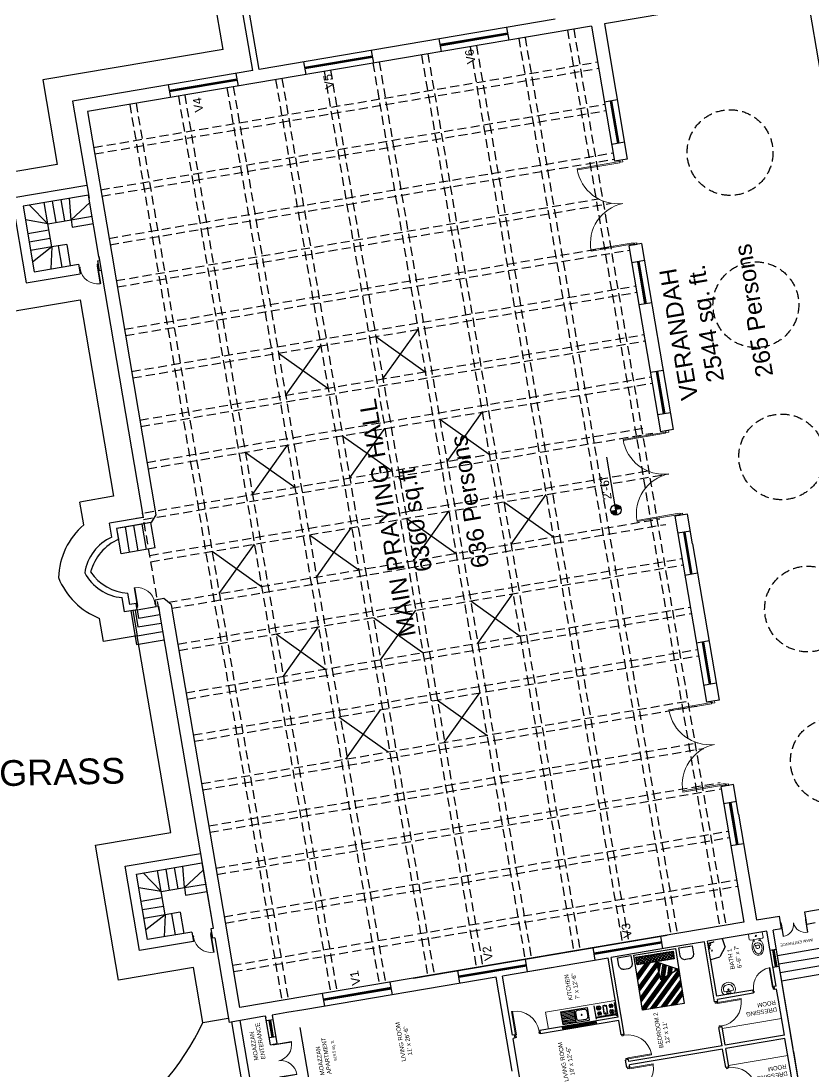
# Model space of a CAD drawing. Header units: inches. Extents: x -6210 to 141093, y -2740 to 21225.
# Drawn here: x 71724 to 72833, y 5908 to 7378 of the extents above; entities that cross this region are included whole.
import ezdxf

# ---------------------------------------------------------------- set-up
doc = ezdxf.new("R2010")
doc.units = ezdxf.units.IN
doc.header["$LTSCALE"] = 100
doc.header["$MEASUREMENT"] = 0
doc.linetypes.add('HIDDEN2', pattern=[0.1875, 0.125, -0.0625])
for name, color, linetype in [('1text', 6, 'Continuous'), ('beams', 30, 'Continuous'), ('dome', 40, 'Continuous'), ('FIXTURES', 251, 'Continuous'), ('furniture', 9, 'Continuous'), ('pavement', 31, 'Continuous'), ('plinth level', 252, 'Continuous'), ('steps', 9, 'Continuous'), ('walls', 1, 'Continuous'), ('windows', 150, 'Continuous')]:
    doc.layers.add(name, color=color, linetype=linetype)
doc.layers.add('DOOR', color=11, linetype='Continuous', lineweight=5)
doc.layers.add('FURNITUR', color=253, linetype='Continuous', lineweight=18)
doc.styles.get("Standard").update_dxf_attribs({"font": 'arial.ttf', "height": 4})

# ---------------------------------------------------------------- blocks, each defined once
blk = doc.blocks.new('FDSADDFAEREWRWER')
at = {"layer": 'FURNITUR'}
for p, q in [((38131, -26483.3), (38131, -26479.5)), ((38131.1, -26479.3), (38132, -26478)), ((38139.5, -26477.9), (38132.4, -26477.9)), ((38139.7, -26497.4), (38139.7, -26478.1)), ((38122.8, -26485.2), (38118.7, -26485.2)), ((38122.8, -26490.3), (38118.7, -26490.3)), ((38129.7, -26484.3), (38128.3, -26484.3)), ((38129.7, -26491.2), (38128.3, -26491.2)), ((38129, -26485), (38129, -26483.6)), ((38129, -26491.9), (38129, -26490.5)), ((38131, -26487.7), (38131.5, -26483.7)), ((38131, -26487.7), (38131.5, -26491.7)), ((38131, -26495.9), (38131, -26492.1)), ((38131.4, -26483.6), (38131.1, -26483.4)), ((38131.3, -26491.9), (38131.1, -26492)), ((38131.1, -26496.2), (38132, -26497.4)), ((38139.5, -26497.6), (38132.4, -26497.6))]:
    blk.add_line(p, q, dxfattribs=at)
at = {"layer": 'FURNITUR', "extrusion": (0, 0, -1)}
for centre, major_axis, start_param, end_param in [((38116.6, -26489.4), (-6.28, 6.28), -0.250471, 0.175324), ((38118.4, -26491.9), (-8.51, 8.51), 0.175324, 0.503558), ((38118.4, -26491.9), (-6.94, -6.94), 1.74612, 2.074355), ((38119.6, -26496), (-11.5, 11.5), 0.503558, 0.785398), ((38119.6, -26496), (-9.95, -9.95), 2.074355, 2.310238), ((38119.9, -26487.7), (-4.12, 4.12), 0.626699, 4.08569), ((38119.6, -26496), (-11.5, -11.5), 2.356194, 2.638034), ((38120.8, -26491.9), (-8.51, 8.51), 1.067238, 1.389176), ((38131.1, -26476), (-4.89, -4.89), 5.503466, 6.019803), ((38131.5, -26479.5), (-0.314, 0.314), -0.785398, -0.165149), ((38132.4, -26478.3), (-0.314, -0.314), 1.405648, 2.356194), ((38139.5, -26478.1), (-0.157, -0.157), 2.356194, 3.926991), ((38113.9, -26487.7), (-4.02, 4.02), -0.785398, -0.250471), ((38113.9, -26487.7), (-4.02, -4.02), 0.250471, 0.785398), ((38116.6, -26486.1), (-6.28, 6.28), 4.537065, 4.96286), ((38113.9, -26487.7), (-2.45, -2.45), 0.785398, 1.320326), ((38113.9, -26487.7), (-2.45, 2.45), -1.320326, -0.785398), ((38116.6, -26489.4), (-4.71, 4.71), -0.250471, 0.175324), ((38116.6, -26486.1), (-4.71, 4.71), 4.537065, 4.96286), ((38118.4, -26483.5), (-8.51, 8.51), 4.208831, 4.537065), ((38118.4, -26483.5), (-6.94, -6.94), 5.779627, 6.107861), ((38119.6, -26479.4), (-11.5, -11.5), 5.497787, 5.779627), ((38119.6, -26479.4), (-9.95, 9.95), 3.972947, 4.208831), ((38123.2, -26487.7), (-3.69, -3.69), 0.295539, 1.275258), ((38118.7, -26485.4), (-0.125, -0.125), 1.275258, 2.356194), ((38118.7, -26490.1), (-0.125, 0.125), 3.926991, 5.007928), ((38119.6, -26479.4), (-11.5, 11.5), 3.645151, 3.926991), ((38114.8, -26487.7), (-5.34, -5.34), 3.582609, 4.271372), ((38120.8, -26483.5), (-8.51, -8.51), 4.894009, 5.215947), ((38131.1, -26499.4), (-4.89, 4.89), 0.263382, 0.779719), ((38129, -26484.3), (-0.275, 0.275), 3.926991, 7.068583), ((38129, -26491.2), (-0.275, 0.275), 3.926991, 7.068583), ((38129, -26484.3), (-0.275, 0.275), 0.785398, 3.926991), ((38129, -26491.2), (-0.275, 0.275), 0.785398, 3.926991), ((38131.2, -26483.3), (-0.125, 0.125), 4.434999, 5.497787), ((38131.2, -26492.1), (-0.125, 0.125), -0.785398, 0.415559), ((38131.5, -26495.9), (-0.314, 0.314), -1.405648, -0.785398), ((38131.3, -26491.7), (-0.125, -0.125), 3.819301, 5.127948), ((38131.3, -26483.7), (-0.125, -0.125), 2.864203, 4.034681), ((38135.7, -26487.7), (-0.627, 0.627), -0.785398, 2.356194), ((38135.7, -26487.7), (-0.627, -0.627), 3.926991, 7.068583), ((38132.4, -26497.2), (-0.314, 0.314), 3.926991, 4.877538), ((38139.5, -26497.4), (-0.157, -0.157), 3.926991, 5.497787)]:
    blk.add_ellipse(centre, major_axis=major_axis, ratio=1, start_param=start_param, end_param=end_param, dxfattribs=at)
blk = doc.blocks.new('LAV', base_point=(396, 588))
for p, q in [((396.2, 580.6), (396.2, 595.1)), ((397.6, 585), (397.6, 590.7)), ((397.6, 590.7), (399.3, 590.7)), ((399.3, 590.7), (399.3, 585)), ((400.3, 580.9), (400.3, 594)), ((396.2, 580.6), (396.2, 580.6)), ((399.3, 585), (397.6, 585)), ((400.3, 580.9), (400.3, 580.9))]:
    blk.add_line(p, q)
for centre, radius, start, end in [((402.6, 587.4), 10, 6.3511, 130.1512), ((403, 587.4), 9.62, 225.0409, 4.876), ((403.4, 588.7), 6.06, 355.5607, 119.9347), ((402.9, 587.3), 6.63, 247.3713, 10.7334)]:
    blk.add_arc(centre, radius, start, end)
blk = doc.blocks.new('A$C56213ABD')
for points in [[(11.2, 10.1), (8.6, 10.1)], [(9.9, 11.4), (9.9, 8.7)]]:
    blk.add_lwpolyline(points)
for radius in [0.938, 0.75]:
    blk.add_circle((9.9, 10.1), radius)
at = {"rotation": 270}
blk.add_blockref('LAV', (10.1, 16.5), dxfattribs=at)
blk = doc.blocks.new('D')
at = {"layer": 'DOOR'}
for p, q in [((73476.8, 10997.4), (73476.8, 10955.3)), ((73478, 10955.3), (73478, 10997.4)), ((73557.4, 10955.3), (73557.4, 10997.4)), ((73558.5, 10997.4), (73558.5, 10955.3)), ((73475.7, 10955.4), (73476.8, 10955.4)), ((73475.7, 10952), (73475.7, 10955.4)), ((73477.4, 10952), (73475.7, 10952)), ((73476.8, 10955.4), (73476.8, 10954.2)), ((73476.8, 10955.3), (73478, 10955.3)), ((73476.8, 10954.2), (73477.4, 10954.2)), ((73477.4, 10954.2), (73477.4, 10952)), ((73558.5, 10955.3), (73557.4, 10955.3)), ((73557.9, 10954.2), (73557.9, 10952)), ((73558.5, 10954.2), (73557.9, 10954.2)), ((73557.9, 10952), (73559.7, 10952)), ((73559.7, 10955.4), (73558.5, 10955.4)), ((73558.5, 10955.4), (73558.5, 10954.2)), ((73559.7, 10952), (73559.7, 10955.4))]:
    blk.add_line(p, q, dxfattribs=at)
for centre, start, end in [((73477.4, 10957.1), 2.7057, 90.8209), ((73557.9, 10957.1), 89.1791, 177.2943)]:
    blk.add_arc(centre, 40.3, start, end, dxfattribs=at)
blk = doc.blocks.new('D1')
for points in [[(1.5, 40.9), (1.5, 1.9), (3, 1.9), (3, 40.9)], [(1.5, 0.4), (2.2, 0.4), (2.2, -1.9), (0, -1.9), (0, 1.9), (1.5, 1.9)], [(42, 1.9), (42, -1.9), (39.8, -1.9), (39.8, 0.4), (40.5, 0.4), (40.5, 1.9)]]:
    blk.add_lwpolyline(points, close=True)
blk.add_arc((1.5, 1.9), 39, 0, 88.1502)
blk = doc.blocks.new('*X11')
at = {"color": 0}
for p, q in [((668.9, 1093.1), (682.2, 1106.5)), ((668.9, 1098.5), (676.9, 1106.5)), ((668.9, 1103.8), (671.6, 1106.5)), ((678.4, 1092.9), (668.9, 1102.4)), ((673.1, 1092.9), (668.9, 1097.1)), ((683.7, 1092.9), (670.1, 1106.5)), ((674, 1092.9), (687.5, 1106.5)), ((689, 1092.9), (675.4, 1106.5)), ((679.3, 1092.9), (692.8, 1106.5)), ((694.3, 1092.9), (680.7, 1106.5)), ((684.6, 1092.9), (698.1, 1106.5)), ((699.6, 1092.9), (686, 1106.5)), ((689.9, 1092.9), (703.4, 1106.5)), ((704.9, 1092.9), (691.3, 1106.5)), ((695.2, 1092.9), (708.7, 1106.5)), ((710.2, 1092.9), (696.6, 1106.5)), ((700.5, 1092.9), (714.1, 1106.5)), ((715.5, 1092.9), (701.9, 1106.5)), ((705.8, 1092.9), (719.4, 1106.5)), ((720.8, 1092.9), (707.2, 1106.5)), ((711.1, 1092.9), (724.7, 1106.5)), ((726.1, 1092.9), (712.5, 1106.5)), ((716.4, 1092.9), (730, 1106.5)), ((731.4, 1092.9), (717.8, 1106.5)), ((721.7, 1092.9), (734.9, 1106.1)), ((734.9, 1094.7), (723.1, 1106.5)), ((727, 1092.9), (734.9, 1100.8)), ((734.9, 1100), (728.4, 1106.5)), ((732.3, 1092.9), (734.9, 1095.5)), ((734.9, 1105.3), (733.7, 1106.5))]:
    blk.add_line(p, q, dxfattribs=at)
blk = doc.blocks.new('BED')
for p, q in [((-33.3, -44.3), (-6.6, -17.7)), ((-33.3, -38.7), (-12.3, -17.7)), ((-33.3, -41.5), (-9.4, -17.7)), ((-33.3, -35.8), (-15.1, -17.7)), ((-33.3, -55.8), (4.9, -17.7)), ((-30, -4.1), (36, -4.1)), ((-30, -17.7), (-30, -4.1)), ((36, -17.7), (-30, -17.7)), ((6.9, -50.3), (4.6, -17.8)), ((4.7, -17.9), (40.8, -36.5)), ((5.4, -18.3), (4.8, -20.2)), ((36, -4.1), (36, -17.7)), ((-33.3, -58.6), (4.8, -20.6)), ((-33.3, -61.4), (5, -23.2)), ((-33.3, -64.3), (5.2, -25.9)), ((-33.3, -75.2), (5.9, -36.1)), ((7.2, -19.2), (5.1, -25.6)), ((9, -20.1), (5.5, -30.9)), ((10.9, -20.8), (5.9, -36.3)), ((15, -23.2), (6.8, -48.8)), ((40.8, -36.5), (6.9, -50.3)), ((16.8, -24.1), (8.6, -49.6)), ((18.7, -24.9), (11, -48.6)), ((20.4, -26.2), (13.5, -47.6)), ((25, -28.3), (19.6, -45.1)), ((26.8, -29.3), (22, -44.2)), ((28.6, -30.2), (24.4, -43.2)), ((30.4, -31.1), (26.8, -42.2)), ((35.3, -33.7), (33.5, -39.5)), ((37.1, -34.6), (35.9, -38.5)), ((38.9, -35.5), (38.3, -37.5)), ((-33.3, -78), (6.1, -38.7)), ((-33.3, -80.9), (6.2, -41.4)), ((-33.3, -83.7), (6.4, -44)), ((-33.3, -97.2), (18.3, -45.7)), ((-33.3, -94.4), (13.5, -47.6)), ((-31.3, -98.1), (23.1, -43.7)), ((-28.5, -98.1), (27.9, -41.8)), ((-19.1, -98.1), (40.8, -38.2)), ((-16.3, -98.1), (40.8, -41)), ((-13.5, -98.1), (40.8, -43.9)), ((-10.6, -98.1), (40.8, -46.7)), ((-0.2, -98.1), (40.8, -57.1)), ((2.6, -98.1), (40.8, -59.9)), ((5.5, -98.1), (40.8, -62.8)), ((8.3, -98.1), (40.8, -65.6)), ((17.4, -98.1), (40.8, -74.7)), ((20.2, -98.1), (40.8, -77.5)), ((23.1, -98.1), (40.8, -80.4)), ((25.9, -98.1), (40.8, -83.2))]:
    blk.add_line(p, q)
for points in [[(-61.9, -14.1), (-61.9, 0), (-38.5, 0), (-38.5, -14.1, -0.414214), (-46.5, -22.1), (-53.9, -22.1, -0.414214)], [(47.3, -14.1), (47.3, 0), (70.7, 0), (70.7, -14.1, -0.414214), (62.7, -22.1), (55.3, -22.1, -0.414214)]]:
    blk.add_lwpolyline(points, format="xyb", close=True)
blk.add_lwpolyline([(-33.3, -98.1), (-33.3, 0), (40.8, 0), (40.8, -98.1)], close=True)
blk.add_blockref('*X11', (-698.9, -1110.6))
blk = doc.blocks.new('f')
at = {"layer": 'FIXTURES'}
for p, q in [((3718.8, 2061), (3718.8, 2080.5)), ((3746.2, 2079.7), (3746.2, 2079.3)), ((3746.2, 2079.5), (3750.2, 2079.5)), ((3753, 2072.4), (3753.4, 2072.4)), ((3753.2, 2072.4), (3753.2, 2076.5)), ((3718.8, 2061), (3736.8, 2043)), ((3756.8, 2043), (3736.8, 2043)), ((3750.3, 2060.9), (3748.5, 2062.7)), ((3750.3, 2062.7), (3748.5, 2060.9))]:
    blk.add_line(p, q, dxfattribs=at)
for centre, radius in [((3750.3, 2076.5), 2.45), ((3749.4, 2061.8), 0.675)]:
    blk.add_circle(centre, radius, dxfattribs=at)
for centre, radius, start, end in [((3743, 2115.6), 36.4, 265.0668, 274.9332), ((3750.2, 2076.5), 3.03, 0, 90), ((3789.3, 2069.3), 36.4, 175.0668, 184.9332), ((3717.1, 2069.3), 36.4, 355.0668, 4.9332)]:
    blk.add_arc(centre, radius, start, end, dxfattribs=at)
blk = doc.blocks.new('COOKR2')
at = {"layer": 'furniture'}
for p, q in [((12.7, 54), (36.7, 54)), ((14.7, 18), (14.7, 54)), ((16.7, 54), (16.7, 18)), ((18.6, 44.3), (24.7, 49.8)), ((18.6, 49.8), (24.7, 44.3)), ((20.7, 38.8), (33.1, 38.8)), ((28.3, 44), (35, 50)), ((28.3, 50), (35, 44)), ((17.8, 35.8), (21.7, 35.8)), ((18.3, 27.9), (25, 21.9)), ((18.3, 21.9), (25, 27.9)), ((20.7, 32.8), (33.1, 32.8)), ((28.6, 27.7), (34.7, 22.2)), ((28.6, 22.2), (34.7, 27.7)), ((35.7, 35.8), (32.5, 35.8)), ((12.7, 18), (36.7, 18))]:
    blk.add_line(p, q, dxfattribs=at)
blk.add_lwpolyline([(19.1, 38.6), (34.5, 38.6), (34.5, 33.1), (19.1, 33.1)], close=True, dxfattribs=at)
for centre, radius in [((21.7, 47), 3.08), ((31.7, 47), 3.49), ((21.7, 24.9), 3.49), ((31.7, 24.9), 3.08)]:
    blk.add_circle(centre, radius, dxfattribs=at)
blk = doc.blocks.new('sink')
at = {"layer": 'furniture'}
for p, q in [((72792.8, 10161.1), (72819.8, 10165.8)), ((72795.1, 10148), (72792.8, 10161.1)), ((72793.7, 10160.1), (72805.8, 10162.2)), ((72793.9, 10158.7), (72806.1, 10160.9)), ((72794.2, 10157.4), (72806.3, 10159.5)), ((72808.6, 10150.3), (72806.3, 10163.4)), ((72809.3, 10153.9), (72808.2, 10160.3)), ((72816.8, 10164.1), (72810.1, 10162.9)), ((72820.6, 10155.9), (72819.5, 10162.2)), ((72822.1, 10152.7), (72819.8, 10165.8)), ((72794.4, 10156), (72806.5, 10158.2)), ((72794.6, 10154.7), (72806.8, 10156.8)), ((72794.9, 10153.4), (72807, 10155.5)), ((72795.1, 10152), (72807.2, 10154.1)), ((72795.1, 10148), (72822.1, 10152.7)), ((72795.3, 10150.7), (72807.5, 10152.8)), ((72795.6, 10149.3), (72807.7, 10151.4)), ((72812, 10152.1), (72818.7, 10153.3))]:
    blk.add_line(p, q, dxfattribs=at)
blk.add_circle((72814.4, 10158.1), 0.446, dxfattribs=at)
for centre, start, end in [((72810.5, 10160.7), 99.8953, 189.8953), ((72817.2, 10161.8), 9.8953, 99.8953), ((72811.6, 10154.3), 189.8953, 279.8953), ((72818.3, 10155.5), 279.8953, 9.8953)]:
    blk.add_arc(centre, 2.28, start, end, dxfattribs=at)

msp = doc.modelspace()

# ---------------------------------------------------------------- hatches: boundary and pattern name
at = {"layer": '1text'}
h = msp.add_hatch(color=256, dxfattribs=at)
h.dxf.hatch_style = 1
h.paths.add_polyline_path([(72548.76543, 6692.43046, 0.4142135624), (72557.27986, 6686.38656), (72556.0446, 6693.66572)])
h.paths.add_polyline_path([(72554.80934, 6700.94489), (72556.0446, 6693.66572), (72563.32377, 6694.90098, 0.4142135624)])

# ---------------------------------------------------------------- linework, layer by layer
for p, q in [((72556.0446, 6693.66572), (72543.50645, 6767.55082)), ((72554.80934, 6700.94489), (72557.27986, 6686.38656)), ((72127.02557, 5895.33296), (72114.48742, 5969.21805))]:
    msp.add_line(p, q, dxfattribs=at)
msp.add_circle((72556.0446, 6693.66572), 7.38324, dxfattribs=at)
at = {"layer": 'beams', "linetype": 'HIDDEN2'}
for p, q in [((72488.06736, 7365.10818), (72700.88074, 6111.03702)), ((72496.94051, 7366.61394), (72709.75389, 6112.54278)), ((72420.03992, 7353.56406), (72632.8533, 6099.4929)), ((72428.91306, 7355.06981), (72641.72644, 6100.99866)), ((72352.01247, 7342.01994), (72564.82585, 6087.94878)), ((72360.88562, 7343.52569), (72573.699, 6089.45454)), ((71825.19867, 7200.89156), (72530.6137, 7320.59909)), ((72215.95758, 7318.93169), (72428.77096, 6064.86054)), ((72224.83073, 7320.43745), (72437.64411, 6066.36629)), ((72283.98503, 7330.47582), (72496.79841, 6076.40466)), ((72292.85817, 7331.98157), (72505.67155, 6077.91041)), ((71826.70443, 7192.01842), (72532.11945, 7311.72594)), ((72147.93014, 7307.38757), (72360.74352, 6053.31641)), ((72156.80328, 7308.89333), (72369.61666, 6054.82217)), ((72079.9027, 7295.84345), (72292.71607, 6041.77229)), ((72088.77584, 7297.34921), (72301.58922, 6043.27805)), ((72011.87525, 7284.29933), (72224.68863, 6030.22817)), ((72020.7484, 7285.80508), (72233.56177, 6031.73393)), ((71835.23704, 7141.73726), (72540.65207, 7261.44479)), ((71875.82036, 7261.21108), (72088.63374, 6007.13993)), ((71884.69351, 7262.71684), (72097.50688, 6008.64568)), ((71943.84781, 7272.75521), (72156.66118, 6018.68405)), ((71952.72095, 7274.26096), (72165.53433, 6020.1898)), ((71836.74279, 7132.86412), (72542.15782, 7252.57164)), ((71846.78116, 7073.70982), (72552.19619, 7193.41734)), ((71848.28692, 7064.83667), (72553.70194, 7184.5442)), ((71856.81953, 7014.55552), (72531.54154, 7129.0545)), ((71858.32528, 7005.68237), (72549.54671, 7122.98127)), ((71868.36365, 6946.52807), (72552.49809, 7062.62432)), ((71869.8694, 6937.65493), (72575.28443, 7057.36245)), ((71878.40202, 6887.37377), (72583.81704, 7007.0813)), ((71879.90777, 6878.50063), (72585.3228, 6998.20815)), ((71889.94614, 6819.34633), (72595.36116, 6939.05385)), ((71891.45189, 6810.47318), (72596.86692, 6930.18071)), ((71899.98451, 6760.19203), (72605.39953, 6879.89955)), ((71901.49026, 6751.31888), (72606.90529, 6871.02641)), ((71897.14075, 6689.72299), (72599.02147, 6808.83075)), ((71895.28809, 6680.27993), (72607.61422, 6801.16025)), ((71903.8207, 6629.99877), (72600.48579, 6748.22145)), ((71905.32646, 6621.12563), (72629.8869, 6744.08209)), ((71916.87058, 6553.09818), (71893.78234, 6689.15307)), ((71929.89472, 6564.43702), (72617.24555, 6681.07909)), ((71934.61687, 6556.10969), (72625.8383, 6673.40859)), ((71943.14948, 6505.82854), (72648.56451, 6625.53606)), ((71944.65524, 6496.95539), (72650.07026, 6616.66292)), ((71954.6936, 6437.80109), (72660.10863, 6557.50862)), ((71956.19936, 6428.92795), (72661.61438, 6548.63547)), ((71964.73197, 6378.64679), (72670.147, 6498.35432)), ((71966.23773, 6369.77365), (72671.65275, 6489.48117)), ((71976.27609, 6310.61935), (72660.41053, 6426.7156)), ((71977.78185, 6301.74621), (72669.00328, 6419.0451)), ((71986.31446, 6251.46505), (72670.4489, 6367.5613)), ((71987.82021, 6242.59191), (72679.04164, 6359.8908)), ((71996.35283, 6192.31075), (72701.76785, 6312.01827)), ((71997.85858, 6183.43761), (72703.27361, 6303.14513)), ((72007.89695, 6124.28331), (72713.31197, 6243.99083)), ((72009.4027, 6115.41016), (72714.81773, 6235.11768)), ((72019.44107, 6056.25586), (72724.8561, 6175.96338)), ((72020.94683, 6047.38272), (72726.36185, 6167.09024))]:
    msp.add_line(p, q, dxfattribs=at)
at = {"layer": 'dome', "linetype": 'HIDDEN2'}
for centre in [(72715.69063, 7193.77602), (72751.82875, 6980.82054), (72787.96687, 6767.86506), (72824.10499, 6554.90958), (72860.24311, 6341.9541)]:
    msp.add_circle(centre, 60, dxfattribs=at)
at = {"layer": 'FURNITUR'}
for p, q in [((72555.18212, 6007.19713), (72457.48355, 5990.61788)), ((72461.4989, 5966.95616), (72457.48355, 5990.61788)), ((72787.67651, 5981.98956), (72704.86049, 5967.93585)), ((72796.46008, 5930.22955), (72713.64406, 5916.17584))]:
    msp.add_line(p, q, dxfattribs=at)
at = {"layer": 'pavement'}
msp.add_arc((71597.49307, 6162.208), 423.74523, 278.97982163, 333.96777947, dxfattribs=at)
at = {"layer": 'plinth level'}
for p, q in [((72006.33698, 7338.13151), (71944.60128, 7701.92897)), ((72006.33698, 7338.13151), (71754.39266, 7295.37706)), ((71754.39266, 7295.37706), (71774.46939, 7177.06846)), ((71806.59217, 6987.7747), (71853.27057, 6712.7072)), ((71853.27057, 6712.7072), (71805.94713, 6704.67651)), ((71811.37527, 6672.68949), (71805.94713, 6704.67651)), ((71839.07374, 6509.46732), (71833.59481, 6541.7537)), ((71886.39718, 6517.49801), (71839.07374, 6509.46732))]:
    msp.add_line(p, q, dxfattribs=at)
for points in [[(71774.46939, 7177.06846), (71669.47051, 7159.25036), (71701.59329, 6969.9566), (71806.59217, 6987.7747)], [(71978.24824, 5976.23617), (71965.21365, 6053.0467), (71860.21476, 6035.2286), (71828.09199, 6224.52236), (71933.09087, 6242.34046), (71886.39718, 6517.49801)]]:
    msp.add_lwpolyline(points, dxfattribs=at)
for centre, radius, start, end in [((71878.41761, 6595.29763), 102.39226, 130.90143936, 177.94440759), ((71871.34217, 6637.19464), 102.63448, 201.86563611, 248.42096264)]:
    msp.add_arc(centre, radius, start, end, dxfattribs=at)
at = {"layer": 'steps'}
for p, q in [((71784.81252, 7098.18709), (71779.79333, 7127.76424)), ((71793.68566, 7099.69285), (71791.62419, 7129.77192)), ((71761.1508, 7094.17175), (71735.80291, 7120.29915)), ((71761.1508, 7094.17175), (71756.13161, 7123.7489)), ((71772.98166, 7096.17942), (71767.96247, 7125.75657)), ((71793.68566, 7099.69285), (71819.98506, 7124.02724)), ((71761.1508, 7094.17175), (71729.80745, 7099.56044)), ((71793.68566, 7099.69285), (71823.26281, 7104.71203)), ((71762.65655, 7085.2986), (71733.0794, 7080.27942)), ((71795.44237, 7089.34084), (71825.01952, 7094.36003)), ((71764.66422, 7073.46774), (71735.08707, 7068.44856)), ((71766.6719, 7061.63688), (71737.09475, 7056.6177)), ((71766.6719, 7061.63688), (71739.83304, 7040.48144)), ((71766.6719, 7061.63688), (71765.51621, 7031.01187)), ((71775.86335, 7063.19665), (71780.88253, 7033.6195)), ((71787.69421, 7065.20432), (71792.71339, 7035.62717)), ((71905.16507, 6675.87025), (71857.37253, 6667.75996)), ((71899.35723, 6638.37), (71893.33421, 6673.86258)), ((71911.18809, 6640.37767), (71905.16507, 6675.87025)), ((71863.86465, 6632.34698), (71857.84163, 6667.83956)), ((71875.69551, 6634.35465), (71869.67249, 6669.84723)), ((71887.52637, 6636.36233), (71881.50335, 6671.85491)), ((71911.18809, 6640.37767), (71863.86465, 6632.34698)), ((71886.28959, 6553.99443), (71912.90903, 6558.5117)), ((71877.41645, 6552.48868), (71885.44714, 6505.16524)), ((71880.37416, 6552.99059), (71886.39718, 6517.49801)), ((71883.33188, 6553.49251), (71887.34723, 6529.83079)), ((71886.28959, 6553.99443), (71888.29727, 6542.16357)), ((71888.29727, 6542.16357), (71917.87442, 6547.18275)), ((71887.34723, 6529.83079), (71919.88209, 6535.35189)), ((71885.44714, 6505.16524), (71923.89744, 6511.69017)), ((71886.39718, 6517.49801), (71921.88976, 6523.52103)), ((71919.77227, 6159.44375), (71914.75309, 6189.0209)), ((71931.60313, 6161.45142), (71926.58395, 6191.02857)), ((71943.43399, 6163.4591), (71938.41481, 6193.03625)), ((71952.30714, 6164.96485), (71950.24567, 6195.04392)), ((71952.30714, 6164.96485), (71978.60654, 6189.29924)), ((71919.77227, 6159.44375), (71894.42439, 6185.57116)), ((71919.77227, 6159.44375), (71888.42893, 6164.83244)), ((71952.30714, 6164.96485), (71981.88429, 6169.98404)), ((71954.06385, 6154.61285), (71983.641, 6159.63203)), ((71921.27803, 6150.57061), (71891.70088, 6145.55142)), ((71923.2857, 6138.73975), (71893.70855, 6133.72056)), ((71934.48482, 6128.46866), (71939.50401, 6098.89151)), ((71946.31568, 6130.47633), (71951.33487, 6100.89918)), ((71925.29338, 6126.90889), (71895.71623, 6121.8897)), ((71925.29338, 6126.90889), (71898.45452, 6105.75345)), ((71925.29338, 6126.90889), (71924.13768, 6096.28387)), ((72781.86855, 6070.00848), (72841.02285, 6080.04685)), ((72783.87622, 6058.17762), (72843.03052, 6068.21599)), ((72785.88389, 6046.34676), (72845.03819, 6056.38513)), ((72787.89157, 6034.5159), (72847.04587, 6044.55427)), ((71978.24824, 5976.23617), (72013.74082, 5982.25919)), ((72037.42279, 5866.50599), (72018.67049, 5977.00997)), ((72047.24598, 5880.34453), (72030.50135, 5979.01764))]:
    msp.add_line(p, q, dxfattribs=at)
for points in [[(71787.69421, 7065.20432), (71766.6719, 7061.63688), (71761.1508, 7094.17175), (71793.68566, 7099.69285), (71795.44237, 7089.34084)], [(71946.31568, 6130.47633), (71925.29338, 6126.90889), (71919.77227, 6159.44375), (71952.30714, 6164.96485), (71954.06385, 6154.61285)]]:
    msp.add_lwpolyline(points, dxfattribs=at)
at = {"layer": 'walls', "color": 1}
for p, q in [((72047.85249, 7308.66193), (71986.11653, 7672.46088)), ((72056.72564, 7310.16769), (71996.49543, 7665.09349)), ((72822.28916, 7421.82495), (73035.10253, 6167.7538)), ((72816.91218, 7420.91249), (72539.82738, 7373.89175)), ((72470.80573, 7380.43625), (72056.72564, 7310.16769)), ((72522.08109, 7370.88024), (71816.66606, 7251.17272)), ((72522.08109, 7370.88024), (72554.20386, 7181.58648)), ((72539.82738, 7373.89175), (72571.95015, 7184.59799)), ((72047.85249, 7308.66193), (71795.90826, 7265.9075)), ((71795.90826, 7265.9075), (71818.9965, 7129.85261)), ((72557.89644, 7267.41401), (72540.15015, 7264.4025)), ((71816.66606, 7251.17272), (71850.54555, 7051.52696)), ((72567.9348, 7208.25971), (72550.18851, 7205.2482)), ((72571.95015, 7184.59799), (72554.20386, 7181.58648)), ((72592.02688, 7066.28939), (72574.28059, 7063.27788)), ((72574.28059, 7063.27788), (72618.44941, 6802.99896)), ((72592.02688, 7066.28939), (72636.1957, 6806.01047)), ((71832.79926, 7048.51545), (71894.78617, 6683.23764)), ((71850.54555, 7051.52696), (71912.41223, 6686.95769)), ((72596.04223, 7042.62767), (72578.29594, 7039.61616)), ((72606.0806, 6983.47337), (72588.33431, 6980.46186)), ((72622.14198, 6888.82649), (72604.39569, 6885.81498)), ((72632.18035, 6829.67219), (72614.43406, 6826.66068)), ((72636.1957, 6806.01047), (72618.44941, 6802.99896)), ((72656.22336, 6687.69362), (72638.47707, 6684.68211)), ((72663.29929, 6646.29386), (72656.27242, 6687.70194)), ((71894.78617, 6683.23764), (71847.46273, 6675.20695)), ((71850.7792, 6655.66361), (71847.46273, 6675.20695)), ((71896.29193, 6674.3645), (71857.84163, 6667.83956)), ((71894.78617, 6683.23764), (71885.4634, 6681.65559)), ((71905.63223, 6675.94953), (71886.96916, 6672.78244)), ((72638.52613, 6684.69043), (72682.69497, 6424.41138)), ((71860.43131, 6652.57905), (71857.84163, 6667.83956)), ((72660.28778, 6664.04015), (72642.54149, 6661.02864)), ((72663.29929, 6646.29386), (72700.44126, 6427.42289)), ((72670.32614, 6604.88585), (72652.57985, 6601.87434)), ((71868.5433, 6550.98292), (71865.17251, 6570.8464)), ((71875.91069, 6561.36182), (71873.26688, 6576.94135)), ((71923.70129, 6569.47179), (71911.40327, 6567.38484)), ((71884.78384, 6562.86758), (71875.91069, 6561.36182)), ((71886.28959, 6553.99443), (71884.78384, 6562.86758)), ((71914.36099, 6567.88676), (71911.40327, 6567.38484)), ((71912.90903, 6558.5117), (71911.40327, 6567.38484)), ((71915.86674, 6559.01361), (71912.90903, 6558.5117)), ((71915.86674, 6559.01361), (71912.90903, 6558.5117)), ((71915.86674, 6559.01361), (71918.53015, 6543.31861)), ((71933.73327, 6561.31659), (71936.27644, 6546.33012)), ((71886.28959, 6553.99443), (71868.5433, 6550.98292)), ((71918.53015, 6543.31861), (71991.42074, 6113.78745)), ((71936.27644, 6546.33012), (72009.16703, 6116.79896)), ((72686.38753, 6510.23897), (72668.64124, 6507.22746)), ((72696.4259, 6451.08467), (72678.67961, 6448.07316)), ((72700.49032, 6427.43121), (72682.74403, 6424.4197)), ((72720.46891, 6309.1061), (72702.72262, 6306.09459)), ((72702.77168, 6306.10291), (72734.89446, 6116.80908)), ((72727.54484, 6267.70634), (72720.46891, 6309.1061)), ((72724.53333, 6285.45263), (72706.78704, 6282.44112)), ((72727.54484, 6267.70634), (72752.64075, 6119.82059)), ((72734.57169, 6226.29833), (72716.8254, 6223.28682)), ((72820.15746, 6131.27805), (73035.10253, 6167.7538)), ((71991.42074, 6113.78745), (71992.42457, 6107.87202)), ((72009.16703, 6116.79896), (72029.47944, 5997.10156)), ((72734.89446, 6116.80908), (72032.43715, 5997.60348)), ((72752.64075, 6119.82059), (72784.66488, 6125.25502)), ((72834.99983, 6115.53943), (72823.16897, 6113.53176)), ((71962.84742, 6102.85284), (71965.10606, 6089.54312)), ((71989.46686, 6107.3701), (71991.72549, 6094.06039)), ((72766.97238, 6103.99531), (72684.15636, 6089.94159)), ((72787.67639, 6107.50874), (72775.84553, 6105.50106)), ((71994.68321, 6094.5623), (72014.74466, 5976.34376)), ((72272.8658, 6038.40374), (72627.7916, 6098.63394)), ((72679.71979, 6089.18872), (72633.87521, 6081.40898)), ((72633.87521, 6081.40898), (72549.58033, 6067.10431)), ((72545.14376, 6066.35143), (72397.25801, 6041.25551)), ((72465.28545, 6052.79964), (72397.25801, 6041.25551)), ((72388.38486, 6039.74976), (72119.2328, 5994.07519)), ((72032.43715, 5997.60348), (72029.47944, 5997.10156)), ((72062.0681, 5984.37445), (72014.74466, 5976.34376)), ((72065.99393, 5985.04066), (72062.0681, 5984.37445)), ((72095.57108, 5990.05984), (72074.86707, 5986.54642)), ((72119.2328, 5994.07519), (72095.57108, 5990.05984)), ((72559.19747, 5983.53541), (72449.76202, 5964.96443)), ((72559.95035, 5979.09884), (72450.51489, 5960.52786)), ((72414.26944, 5958.94141), (72411.31172, 5958.43949)), ((72415.02231, 5954.50484), (72412.0646, 5954.00292))]:
    msp.add_line(p, q, dxfattribs=at)
at = {"layer": 'walls'}
for p, q in [((72402.99455, 7368.83618), (72406.00606, 7351.08989)), ((72308.34767, 7352.77479), (72311.35918, 7335.0285)), ((72213.70079, 7336.71341), (72216.7123, 7318.96712)), ((72119.05391, 7320.65202), (72122.06542, 7302.90573)), ((72024.40703, 7304.59063), (72027.41854, 7286.84434)), ((71929.76015, 7288.52925), (71932.77166, 7270.78296)), ((71830.84538, 7042.0981), (71833.10401, 7028.78838)), ((71804.22595, 7037.58083), (71806.48458, 7024.27111)), ((71912.41223, 6686.95769), (71905.63223, 6675.94953)), ((71933.73327, 6561.31659), (71923.70129, 6569.47179)), ((72823.16897, 6113.53176), (72820.15746, 6131.27805)), ((72787.67639, 6107.50874), (72784.66488, 6125.25502)), ((72780.02226, 6027.09472), (72766.97238, 6103.99531)), ((72830.55463, 5783.11013), (72775.84553, 6105.50106)), ((72792.24531, 6008.8601), (72775.84553, 6105.50106)), ((72621.81566, 6079.3625), (72618.80415, 6097.10879)), ((72694.02446, 6004.89384), (72679.71979, 6089.18872)), ((72697.20624, 6013.041), (72684.15636, 6089.94159)), ((72527.16878, 6063.30111), (72524.15727, 6081.0474)), ((72771.48965, 6077.37587), (72780.36279, 6078.88163)), ((72432.5219, 6047.23973), (72429.51039, 6064.98602)), ((72559.19747, 5983.53541), (72545.14376, 6066.35143)), ((72567.77487, 5959.88714), (72549.58033, 6067.10431)), ((72775.50499, 6053.71415), (72784.37814, 6055.21991)), ((72337.87502, 6031.17834), (72334.86351, 6048.92463)), ((72411.31172, 5958.43949), (72397.25801, 6041.25551)), ((72243.22814, 6015.11695), (72240.21663, 6032.86324)), ((72410.72035, 5908.1307), (72388.38486, 6039.74976)), ((72780.02226, 6027.09472), (72777.06454, 6026.5928)), ((72777.06454, 6026.5928), (72777.81742, 6022.15623)), ((72148.58126, 5999.05557), (72145.56975, 6016.80186)), ((72747.48739, 6021.57362), (72697.20624, 6013.041)), ((72748.24027, 6017.13704), (72697.95912, 6008.60443)), ((72747.48739, 6021.57362), (72748.24027, 6017.13704)), ((72780.77514, 6022.65814), (72777.81742, 6022.15623)), ((72783.37216, 6007.35434), (72780.77514, 6022.65814)), ((72698.46103, 6005.64672), (72694.02446, 6004.89384)), ((72698.46103, 6005.64672), (72697.95912, 6008.60443)), ((72791.69186, 5958.32784), (72783.37216, 6007.35434)), ((72803.95295, 5939.86902), (72792.24531, 6008.8601)), ((72072.76983, 5945.11151), (72065.99393, 5985.04066)), ((72066.49585, 5982.08295), (72065.99393, 5985.04066)), ((72074.86707, 5986.54642), (72075.36899, 5983.5887)), ((72074.86707, 5986.54642), (72081.64297, 5946.61726)), ((72076.00338, 5979.85038), (72067.13023, 5978.34463)), ((72480.81802, 5970.23458), (72481.5709, 5965.798)), ((72528.14146, 5978.26527), (72528.89434, 5973.8287)), ((72563.3383, 5959.13426), (72559.95035, 5979.09884)), ((72704.48405, 5970.15414), (72700.04748, 5969.40126)), ((72704.43927, 5943.52125), (72700.04748, 5969.40126)), ((72708.87584, 5944.27413), (72704.48405, 5970.15414)), ((72080.01872, 5956.18866), (72071.14558, 5954.68291)), ((72450.46135, 5727.73772), (72412.0646, 5954.00292)), ((72415.02231, 5954.50484), (72414.26944, 5958.94141)), ((72450.51489, 5960.52786), (72449.76202, 5964.96443)), ((72567.77487, 5959.88714), (72563.3383, 5959.13426)), ((72791.69186, 5958.32784), (72708.87584, 5944.27413)), ((72792.44474, 5953.89127), (72709.62872, 5939.83756)), ((72803.36146, 5889.56097), (72792.44474, 5953.89127)), ((72803.95295, 5939.86902), (72800.94144, 5957.61531)), ((72072.76983, 5945.11151), (72081.64297, 5946.61726)), ((72704.43927, 5943.52125), (72574.29981, 5921.43685)), ((72705.19215, 5939.08468), (72575.05269, 5917.00027)), ((72709.58393, 5913.20467), (72705.19215, 5939.08468)), ((72714.0205, 5913.95755), (72709.62872, 5939.83756)), ((72573.79789, 5924.39456), (72569.36132, 5923.64168)), ((72571.11803, 5913.28968), (72569.36132, 5923.64168)), ((72574.29981, 5921.43685), (72573.79789, 5924.39456)), ((72829.04887, 5791.98327), (72804.70583, 5935.43245)), ((72575.5546, 5914.04256), (72571.11803, 5913.28968)), ((72575.5546, 5914.04256), (72575.05269, 5917.00027)), ((72714.0205, 5913.95755), (72709.58393, 5913.20467))]:
    msp.add_line(p, q, dxfattribs=at)
for points in [[(71815.98499, 7147.5989), (71710.98611, 7129.7808), (71731.06285, 7011.4722), (71806.48458, 7024.27111)], [(71832.79926, 7048.51545), (71818.24363, 7134.28918), (71726.55446, 7118.72971), (71742.11393, 7027.04055), (71804.22595, 7037.58083)], [(71830.84538, 7042.0981), (71833.8031, 7042.60002), (71832.79926, 7048.51545)], [(71833.10401, 7028.78838), (71836.06173, 7029.2903)], [(71965.10606, 6089.54312), (71889.68432, 6076.7442), (71869.60759, 6195.0528), (71974.60647, 6212.8709)], [(71962.84742, 6102.85284), (71900.73541, 6092.31255), (71885.17594, 6184.00172), (71976.8651, 6199.56119), (71991.42074, 6113.78745)], [(71992.42457, 6107.87202), (71989.46686, 6107.3701)], [(71994.68321, 6094.5623), (71991.72549, 6094.06039)]]:
    msp.add_lwpolyline(points, dxfattribs=at)
at = {"layer": 'walls', "color": 1}
for centre, radius, start, end in [((71878.41761, 6595.29763), 66.39226, 114.60055138, 171.26795674), ((71888.10076, 6589.03342), 69.30834, 113.52958438, 165.1165062), ((71871.34217, 6637.19464), 66.63448, 208.52205024, 264.68740135), ((71877.66971, 6645.05498), 68.25578, 214.05191739, 266.30157709)]:
    msp.add_arc(centre, radius, start, end, dxfattribs=at)
at = {"layer": 'windows'}
for p, q in [((72404.33299, 7360.94894), (72309.68611, 7344.88755)), ((72404.5003, 7359.96303), (72309.85342, 7343.90165)), ((72404.66761, 7358.97713), (72310.02073, 7342.91574)), ((72215.03923, 7328.82617), (72120.39236, 7312.76478)), ((72215.20654, 7327.84026), (72120.55966, 7311.77887)), ((72215.37385, 7326.85436), (72120.72697, 7310.79297)), ((72025.74548, 7296.70339), (71931.0986, 7280.64201)), ((72025.91278, 7295.71749), (71931.2659, 7279.6561)), ((72026.08009, 7294.73158), (71931.43321, 7278.6702)), ((72548.03739, 7265.74095), (72558.07575, 7206.58665)), ((72549.02329, 7265.90826), (72559.06166, 7206.75396)), ((72550.0092, 7266.07556), (72560.04756, 7206.92126)), ((72586.18318, 7040.95461), (72596.22155, 6981.80031)), ((72587.16909, 7041.12192), (72597.20745, 6981.96762)), ((72588.15499, 7041.28922), (72598.19336, 6982.13492)), ((72230.08336, 6877.06694), (72279.1993, 6946.2596)), ((72094.0111, 6854.08109), (72143.12703, 6923.27375)), ((72220.045, 6936.22124), (72289.23766, 6887.1053)), ((72083.97273, 6913.23539), (72153.1654, 6864.11945)), ((72612.28293, 6887.15343), (72622.3213, 6827.99913)), ((72613.26884, 6887.32074), (72623.30721, 6828.16644)), ((72614.25474, 6887.48804), (72624.29311, 6828.33374)), ((72309.65493, 6820.58361), (72378.8476, 6771.46768)), ((72319.6933, 6761.42932), (72368.80923, 6830.62198)), ((72183.63841, 6738.34107), (72232.75434, 6807.53374)), ((72173.60004, 6797.49537), (72242.79271, 6748.37944)), ((72047.58352, 6715.25283), (72096.69945, 6784.44549)), ((72037.54515, 6774.40713), (72106.73782, 6725.29119)), ((72399.26486, 6704.94599), (72468.45753, 6655.83006)), ((72409.30323, 6645.79169), (72458.41916, 6714.98436)), ((72273.24834, 6622.70345), (72322.36427, 6691.89612)), ((72263.20997, 6681.85775), (72332.40264, 6632.74182)), ((72127.15508, 6658.7695), (72196.34775, 6609.65357)), ((72137.19345, 6599.6152), (72186.30938, 6668.80787)), ((72650.42873, 6662.36709), (72660.46709, 6603.21279)), ((72651.41463, 6662.5344), (72661.453, 6603.3801)), ((72652.40054, 6662.7017), (72662.4389, 6603.5474)), ((72001.13856, 6576.52696), (72050.25449, 6645.71963)), ((71991.10019, 6635.68126), (72060.29286, 6586.56533)), ((72362.85827, 6507.06583), (72411.97421, 6576.25849)), ((72352.81991, 6566.22013), (72422.01257, 6517.10419)), ((72216.76502, 6543.13188), (72285.95768, 6494.01595)), ((72226.80338, 6483.97758), (72275.91932, 6553.17025)), ((72090.74849, 6460.88934), (72139.86443, 6530.08201)), ((72080.71013, 6520.04364), (72149.90279, 6470.92771)), ((72676.52848, 6508.56591), (72686.56685, 6449.41161)), ((72677.51439, 6508.73322), (72687.55275, 6449.57892)), ((72678.50029, 6508.90053), (72688.53866, 6449.74623)), ((72316.41332, 6368.33996), (72365.52925, 6437.53263)), ((72306.37495, 6427.49426), (72375.56762, 6378.37833)), ((72178.23144, 6344.89077), (72227.34737, 6414.08344)), ((72168.19307, 6404.04507), (72237.38574, 6354.92914)), ((72714.67428, 6283.77957), (72724.71264, 6224.62527)), ((72715.66018, 6283.94688), (72725.69855, 6224.79258)), ((72716.64609, 6284.11419), (72726.68445, 6224.95989)), ((72620.1426, 6089.22155), (72525.49572, 6073.16016)), ((72620.3099, 6088.23565), (72525.66302, 6072.17426)), ((72620.47721, 6087.24974), (72525.83033, 6071.18835)), ((72774.94031, 6077.96144), (72778.95566, 6054.29972)), ((72775.92622, 6078.12875), (72779.94157, 6054.46703)), ((72776.91212, 6078.29606), (72780.92747, 6054.63434)), ((72430.84884, 6057.09878), (72336.20196, 6041.03739)), ((72431.01614, 6056.11287), (72336.36926, 6040.05148)), ((72431.18345, 6055.12697), (72336.53657, 6039.06558)), ((72241.55508, 6024.976), (72146.9082, 6008.91462)), ((72241.72239, 6023.9901), (72147.07551, 6007.92871)), ((72241.88969, 6023.00419), (72147.24281, 6006.94281)), ((72070.5809, 5978.9302), (72074.59625, 5955.26848)), ((72071.5668, 5979.0975), (72075.58215, 5955.43578)), ((72072.55271, 5979.26481), (72076.56806, 5955.60309)), ((72528.3506, 5977.03289), (72481.02716, 5969.00219)), ((72528.5179, 5976.04698), (72481.19446, 5968.01629)), ((72528.68521, 5975.06108), (72481.36177, 5967.03038))]:
    msp.add_line(p, q, dxfattribs=at)

# ---------------------------------------------------------------- block references
at = {"layer": 'DOOR', "extrusion": (-1.67306e-17, 9.85905e-17, -1), "xscale": -0.6428571428571861, "yscale": 0.642857142857186, "zscale": 0.6428571428571861, "rotation": 170.36877243028}
for p in [(-71831.80951, 7036.41666), (-71990.59617, 6100.71524)]:
    msp.add_blockref('D1', p, dxfattribs=at)
at = {"layer": 'DOOR', "extrusion": (1.67306e-17, -9.85905e-17, -1), "rotation": 350.36877243028}
for p, xscale, yscale, zscale in [((-71885.53672, 6558.431), -0.642857142857186, 0.642857142857186, 0.6428571428571862), ((-72777.44098, 6024.37451), 0.7143485800745826, 0.7143485800745826, 0.7143485800745826), ((-72414.64587, 5956.72313), -0.8571428571429004, 0.8571428571429004, 0.8571428571429005)]:
    msp.add_blockref('D1', p, dxfattribs=dict(at, xscale=xscale, yscale=yscale, zscale=zscale))
at = {"layer": 'DOOR', "extrusion": (-9.85905e-17, -1.67306e-17, -1), "yscale": 0.8571428571428573}
for p, xscale, zscale, rotation in [((-72696.24275, 6005.27028), -0.8571428571428568, 0.8571428571428571, 80.36877243028107), ((-72571.5796, 5924.01812), 0.8571428571428573, 0.8571428571428573, 80.36877243027998), ((-72573.33632, 5913.66612), -0.8571428571428568, 0.8571428571428571, 80.36877243028107), ((-72717.82524, 5878.08853), 0.8571428571428573, 0.8571428571428573, 80.36877243027998)]:
    msp.add_blockref('D1', p, dxfattribs=dict(at, xscale=xscale, zscale=zscale, rotation=rotation))
at = {"layer": 'FIXTURES'}
for name, p, xscale, yscale, zscale, rotation in [('BED', (72607.08703, 6074.62503), 0.7955268752453349, 0.7955268752453349, 0.7955268752453349, 9.03132906332797), ('COOKR2', (72572.79287, 5977.90076), 0.793488665801614, 0.793488665801614, 0.793488665801614, 99.576242175321)]:
    msp.add_blockref(name, p, dxfattribs=dict(at, xscale=xscale, yscale=yscale, zscale=zscale, rotation=rotation))
at = {"layer": 'FURNITUR', "xscale": -1, "rotation": 279.631227569719}
msp.add_blockref('FDSADDFAEREWRWER', (105246.50464, -27069.23423), dxfattribs=at)
at = {"layer": 'FURNITUR', "xscale": -0.6196772754416661, "yscale": 0.6196772754416661, "zscale": 0.6196772754416661, "rotation": 16.69247619753588}
msp.add_blockref('f', (75282.97086, 5520.4705), dxfattribs=at)
at = {"layer": 'FURNITUR', "rotation": 189.63122756972}
msp.add_blockref('A$C56213ABD', (72721.44603, 6033.77222), dxfattribs=at)
at = {"layer": 'walls'}
for p, xscale, yscale, zscale, rotation in [((105572.0035, -93802.894), 1.428570609014755, 1.428570609014755, 1.428570609014755, 99.63122756971896), ((105636.24904, -94181.48145), 1.428570609014755, 1.428570609014755, 1.428570609014755, 99.63122756971896), ((105700.49459, -94560.06897), 1.428570609014755, 1.428570609014755, 1.428570609014755, 99.63122756971896), ((40955.27906, 5474.81483), -0.4285714283468295, 0.4285714283468297, 0.4285714283468298, 189.6312275697199), ((72938.75122, -36542.97172), -0.5714285713706709, 0.571428571370671, 0.5714285713706709, 279.631227569719)]:
    msp.add_blockref('D', p, dxfattribs=dict(at, xscale=xscale, yscale=yscale, zscale=zscale, rotation=rotation))
at = {"layer": 'windows', "xscale": -1.36564160233326, "yscale": 1.36564160233326, "zscale": 1.36564160233326, "rotation": 199.2058454046279}
msp.add_blockref('sink', (-25959.31368, -13624.3903), dxfattribs=at)

# ---------------------------------------------------------------- texts
at = {"layer": '1text', "attachment_point": 1}
for s, width, insert, char_height, rotation in [('V6', 39.400908, (72347.94657, 7317.05825), 12, 99.63122757), ('V5', 39.400908, (72149.72485, 7282.13873), 12, 99.63122757), ('V4', 39.400908, (71967.1304, 7249.30825), 12, 99.63122757), ('265 Persons', 633.2477315, (72752.48989, 6877.85016), 24, 99.63122757), ('        VERANDAH\\P          2544 sq. ft.', 408.0624556, (72660.01657, 6772.12908), 24, 99.63122757), ('MAIN PRAYING HALL', 710.2182906, (72252.60611, 6514.20408), 24, 99.63122757), ('636 Persons', 633.2477315, (72355.04498, 6610.51179), 24, 99.63122757), ('6360 sq.ft', 633.2477315, (72275.40366, 6605.14118), 24, 99.63122757), ("2'-6''", 39.400908, (72538.4512, 6706.91941), 12, 99.63122757), ('GRASS', 357.290061, (71692.78717, 6342.97563), 36, 1.25043735), ('V3', 39.400908, (72566.79806, 6093.70927), 12, 99.63122757), ('IMAM ENTRANCE', 71.1211089, (72832.48257, 6090.09305), 4, 189.63122757), ('V2', 39.400908, (72372.27147, 6061.83273), 12, 99.63122757), ("   BATH 1\\P   6'-6'' x 7'", 43.8203148, (72717.57115, 6043.18607), 6, 99.63122757), ('V1', 39.400908, (72186.8985, 6027.32991), 12, 99.63122757), ("KITCHEN    7' x 12'-6''", 43.8203148, (72489.64631, 6006.78334), 6, 99.63122757), ('DRESSING ROOM', 43.8203148, (72781.77232, 5991.63841), 6, 189.63122757), ("BEDROOM 2\\P  12' x 11'", 142.3037375, (72616.66914, 5939.93287), 6, 99.63122757), ('MOAZZAN \\PENTERANCE', 71.1211089, (72050.08064, 5922.59558), 6, 99.63122757), ("LIVING ROOM\\P   11' x 26'-6''", 71.1211089, (72256.62419, 5921.0928), 6, 99.63122757), ('MOAZZAN APARTMENT', 71.1211089, (72142.52826, 5901.79425), 6, 99.63122757), ('619.5 sq. ft.', 71.1211089, (72161.76449, 5922.41341), 4, 99.63122757), ("LIVING ROOM\\P   19' x 12'-6''", 71.1211089, (72483.99134, 5892.92581), 6, 99.63122757), ('DRESSING ROOM', 43.8203148, (72796.68269, 5902.03116), 6, 189.63122757)]:
    msp.add_mtext_dynamic_manual_height_columns(s, width=width, gutter_width=240, heights=[0], dxfattribs=dict(at, insert=insert, char_height=char_height, rotation=rotation))

doc.saveas('drawing.dxf')
